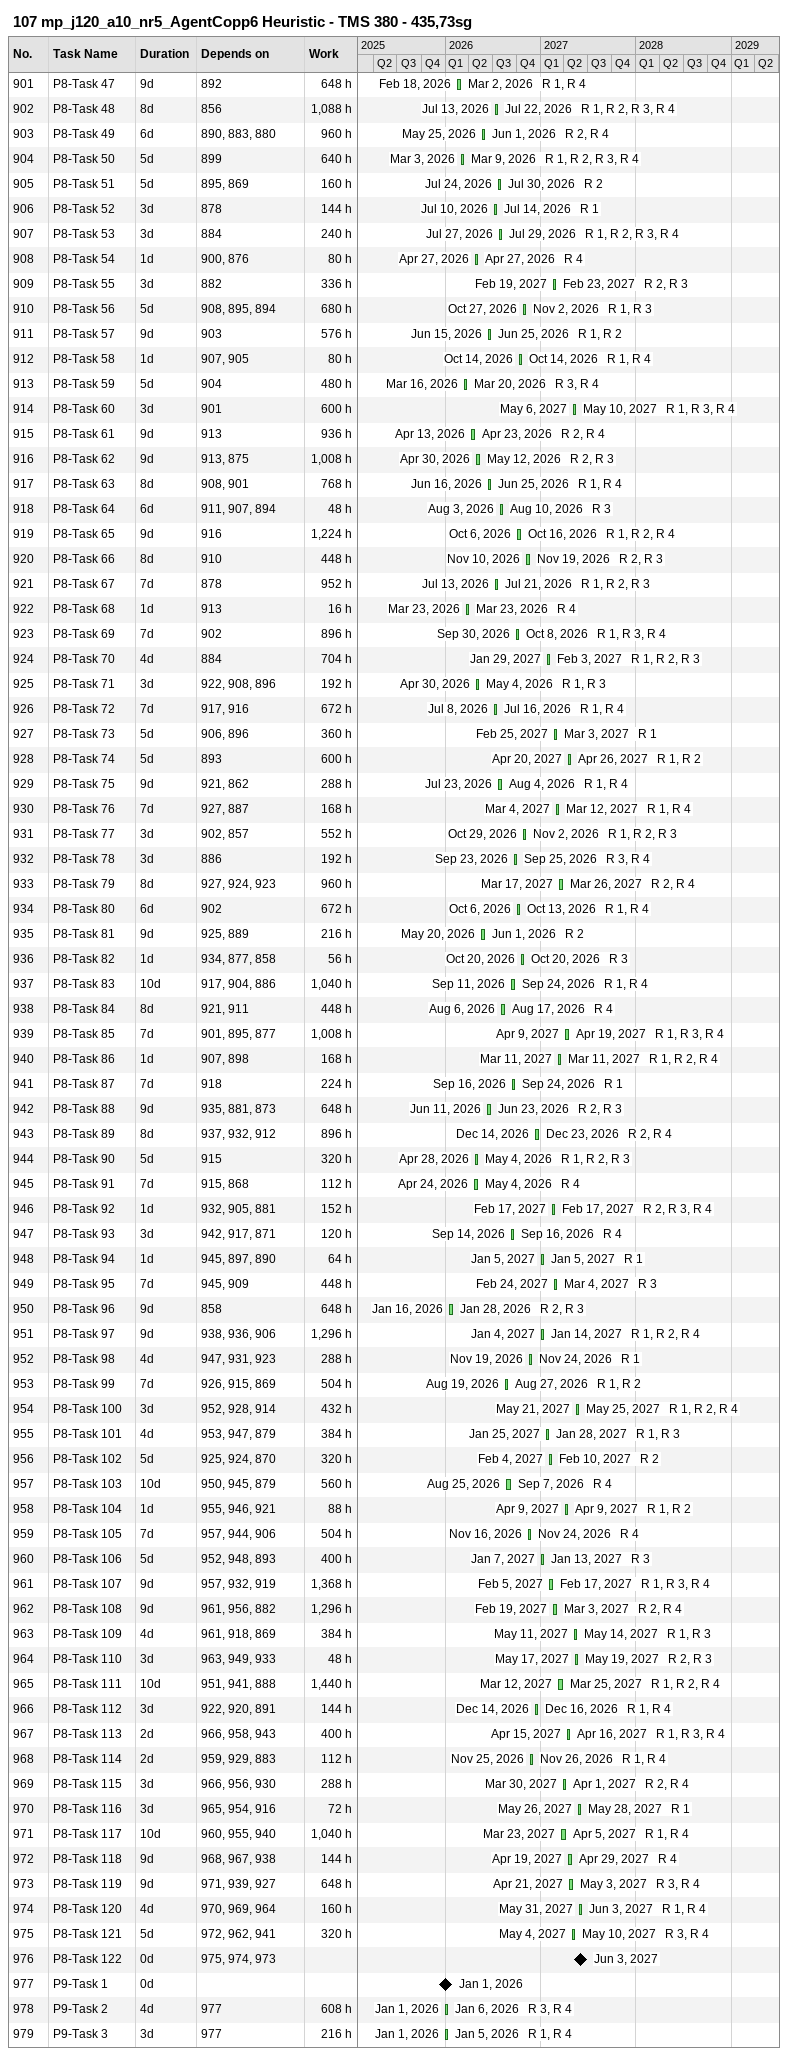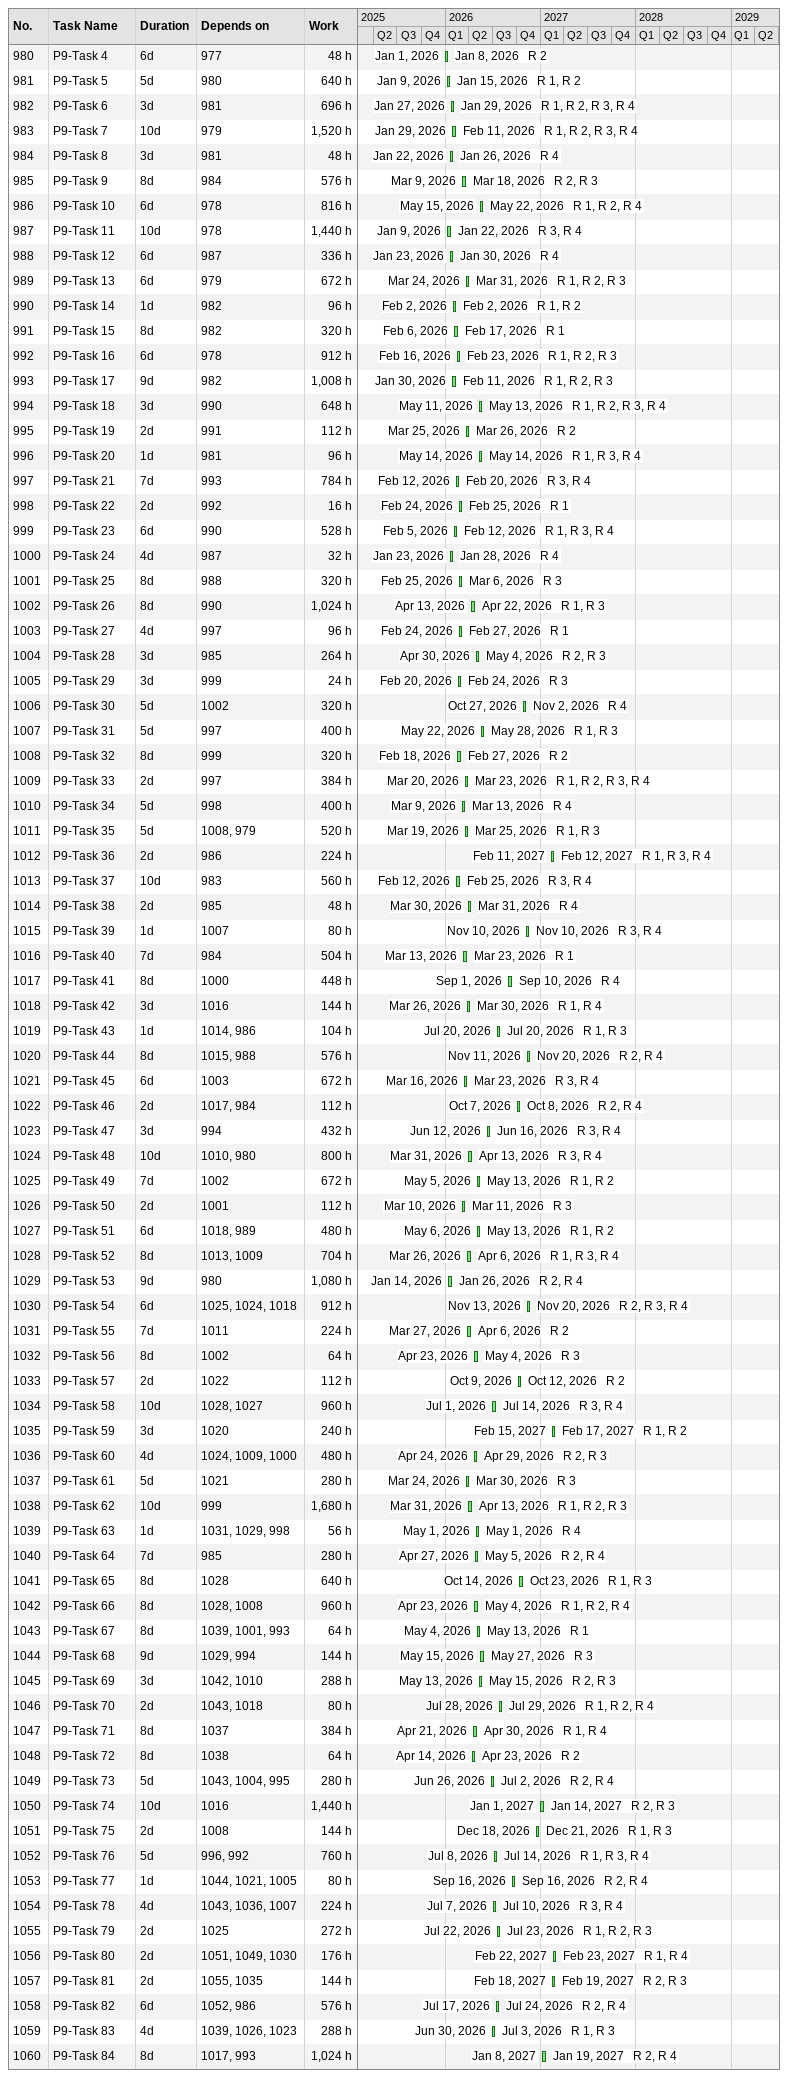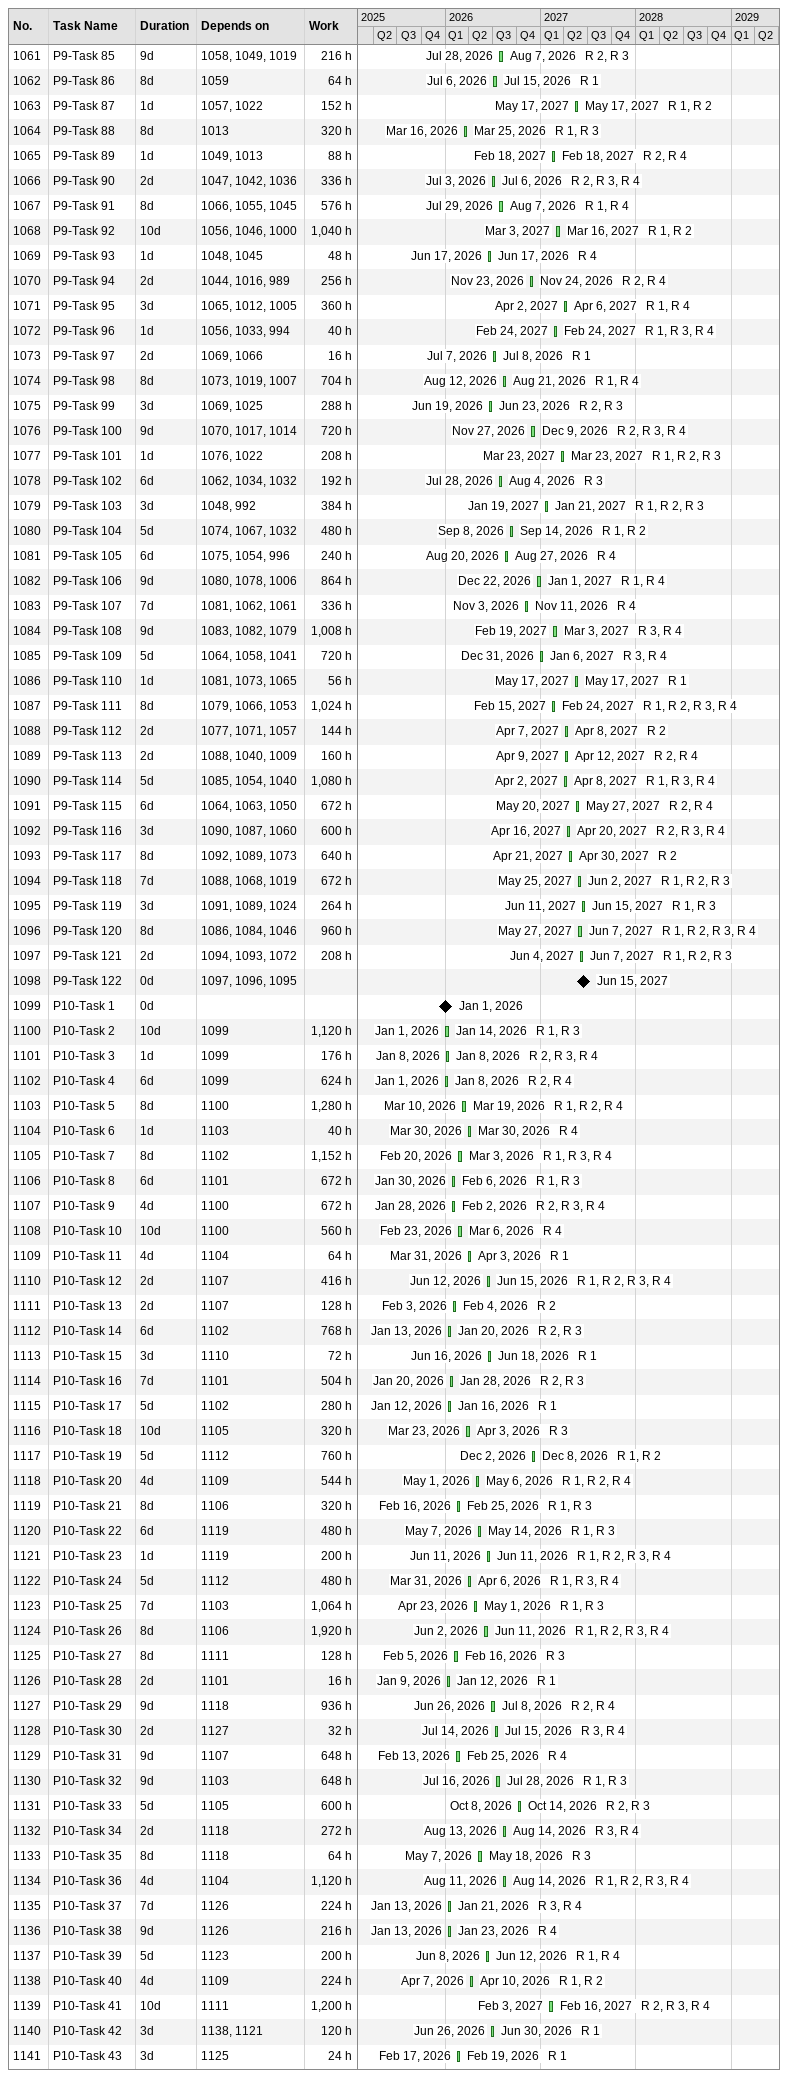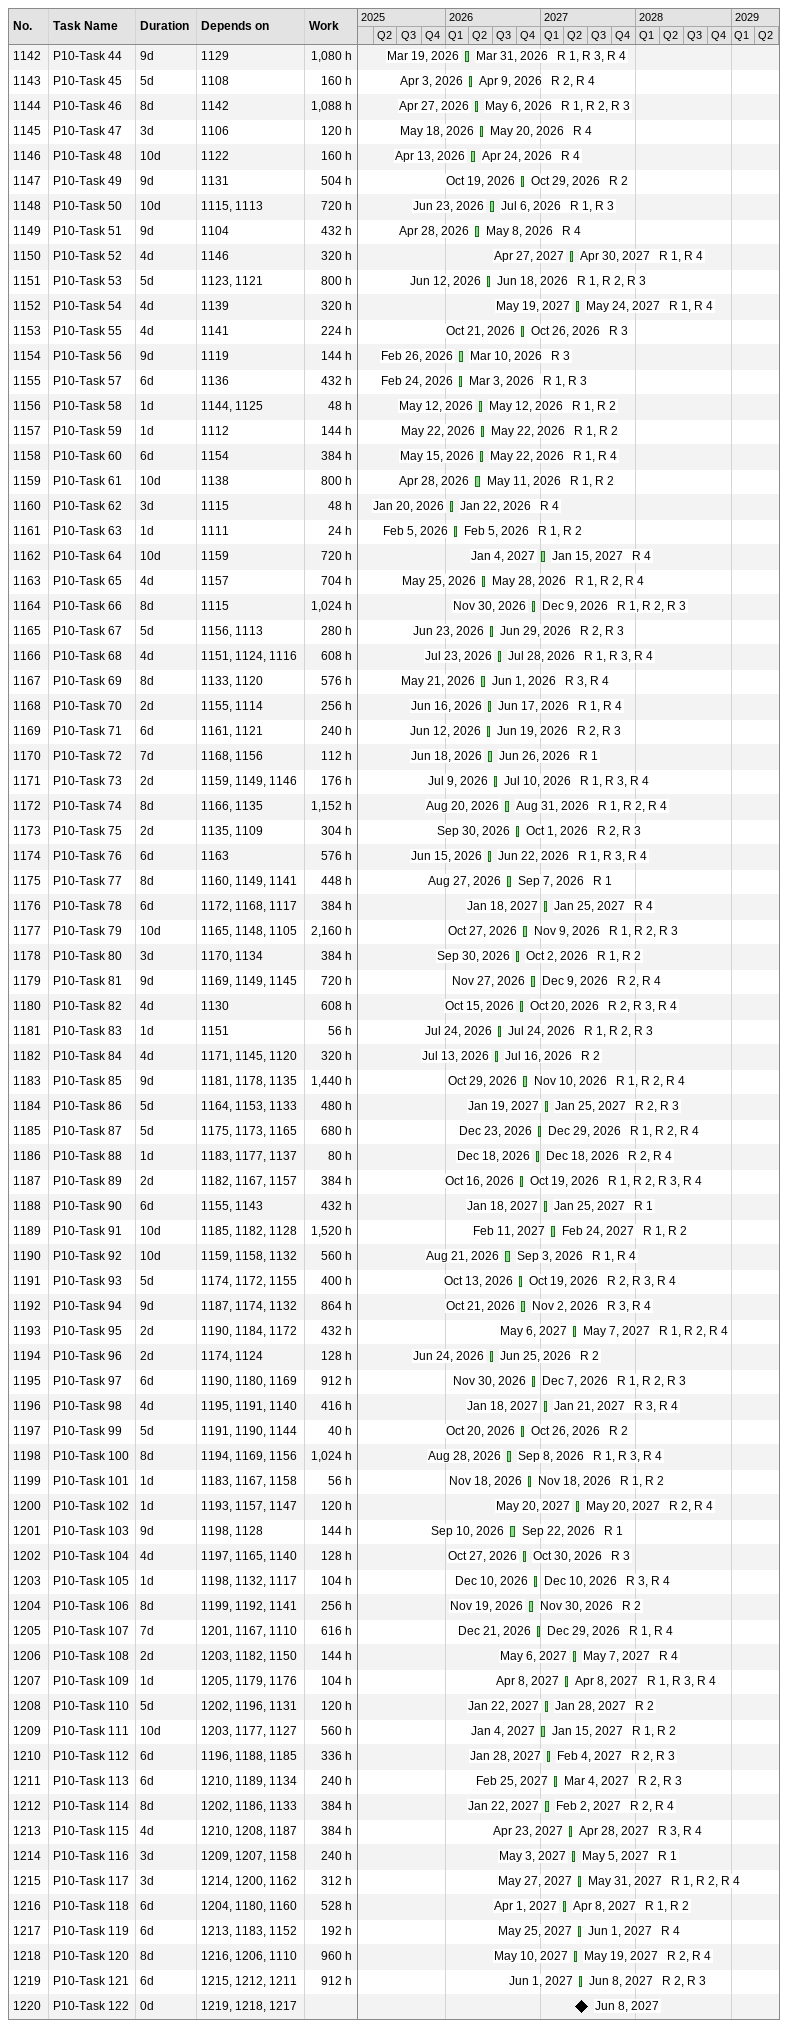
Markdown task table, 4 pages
107 mp_j120_a10_nr5_AgentCopp6 Heuristic - TMS 380 - 435,73sg

| ID | Task | Duration | Start | Finish | Predecessors | Resources | Work (h) |
|---|---|---|---|---|---|---|---|
| 901 | P8-Task 47 | 9d | 2026-02-18 | 2026-03-02 | 892 | R 1, R 4 | 648 |
| 902 | P8-Task 48 | 8d | 2026-07-13 | 2026-07-22 | 856 | R 1, R 2, R 3, R 4 | 1088 |
| 903 | P8-Task 49 | 6d | 2026-05-25 | 2026-06-01 | 890, 883, 880 | R 2, R 4 | 960 |
| 904 | P8-Task 50 | 5d | 2026-03-03 | 2026-03-09 | 899 | R 1, R 2, R 3, R 4 | 640 |
| 905 | P8-Task 51 | 5d | 2026-07-24 | 2026-07-30 | 895, 869 | R 2 | 160 |
| 906 | P8-Task 52 | 3d | 2026-07-10 | 2026-07-14 | 878 | R 1 | 144 |
| 907 | P8-Task 53 | 3d | 2026-07-27 | 2026-07-29 | 884 | R 1, R 2, R 3, R 4 | 240 |
| 908 | P8-Task 54 | 1d | 2026-04-27 | 2026-04-27 | 900, 876 | R 4 | 80 |
| 909 | P8-Task 55 | 3d | 2027-02-19 | 2027-02-23 | 882 | R 2, R 3 | 336 |
| 910 | P8-Task 56 | 5d | 2026-10-27 | 2026-11-02 | 908, 895, 894 | R 1, R 3 | 680 |
| 911 | P8-Task 57 | 9d | 2026-06-15 | 2026-06-25 | 903 | R 1, R 2 | 576 |
| 912 | P8-Task 58 | 1d | 2026-10-14 | 2026-10-14 | 907, 905 | R 1, R 4 | 80 |
| 913 | P8-Task 59 | 5d | 2026-03-16 | 2026-03-20 | 904 | R 3, R 4 | 480 |
| 914 | P8-Task 60 | 3d | 2027-05-06 | 2027-05-10 | 901 | R 1, R 3, R 4 | 600 |
| 915 | P8-Task 61 | 9d | 2026-04-13 | 2026-04-23 | 913 | R 2, R 4 | 936 |
| 916 | P8-Task 62 | 9d | 2026-04-30 | 2026-05-12 | 913, 875 | R 2, R 3 | 1008 |
| 917 | P8-Task 63 | 8d | 2026-06-16 | 2026-06-25 | 908, 901 | R 1, R 4 | 768 |
| 918 | P8-Task 64 | 6d | 2026-08-03 | 2026-08-10 | 911, 907, 894 | R 3 | 48 |
| 919 | P8-Task 65 | 9d | 2026-10-06 | 2026-10-16 | 916 | R 1, R 2, R 4 | 1224 |
| 920 | P8-Task 66 | 8d | 2026-11-10 | 2026-11-19 | 910 | R 2, R 3 | 448 |
| 921 | P8-Task 67 | 7d | 2026-07-13 | 2026-07-21 | 878 | R 1, R 2, R 3 | 952 |
| 922 | P8-Task 68 | 1d | 2026-03-23 | 2026-03-23 | 913 | R 4 | 16 |
| 923 | P8-Task 69 | 7d | 2026-09-30 | 2026-10-08 | 902 | R 1, R 3, R 4 | 896 |
| 924 | P8-Task 70 | 4d | 2027-01-29 | 2027-02-03 | 884 | R 1, R 2, R 3 | 704 |
| 925 | P8-Task 71 | 3d | 2026-04-30 | 2026-05-04 | 922, 908, 896 | R 1, R 3 | 192 |
| 926 | P8-Task 72 | 7d | 2026-07-08 | 2026-07-16 | 917, 916 | R 1, R 4 | 672 |
| 927 | P8-Task 73 | 5d | 2027-02-25 | 2027-03-03 | 906, 896 | R 1 | 360 |
| 928 | P8-Task 74 | 5d | 2027-04-20 | 2027-04-26 | 893 | R 1, R 2 | 600 |
| 929 | P8-Task 75 | 9d | 2026-07-23 | 2026-08-04 | 921, 862 | R 1, R 4 | 288 |
| 930 | P8-Task 76 | 7d | 2027-03-04 | 2027-03-12 | 927, 887 | R 1, R 4 | 168 |
| 931 | P8-Task 77 | 3d | 2026-10-29 | 2026-11-02 | 902, 857 | R 1, R 2, R 3 | 552 |
| 932 | P8-Task 78 | 3d | 2026-09-23 | 2026-09-25 | 886 | R 3, R 4 | 192 |
| 933 | P8-Task 79 | 8d | 2027-03-17 | 2027-03-26 | 927, 924, 923 | R 2, R 4 | 960 |
| 934 | P8-Task 80 | 6d | 2026-10-06 | 2026-10-13 | 902 | R 1, R 4 | 672 |
| 935 | P8-Task 81 | 9d | 2026-05-20 | 2026-06-01 | 925, 889 | R 2 | 216 |
| 936 | P8-Task 82 | 1d | 2026-10-20 | 2026-10-20 | 934, 877, 858 | R 3 | 56 |
| 937 | P8-Task 83 | 10d | 2026-09-11 | 2026-09-24 | 917, 904, 886 | R 1, R 4 | 1040 |
| 938 | P8-Task 84 | 8d | 2026-08-06 | 2026-08-17 | 921, 911 | R 4 | 448 |
| 939 | P8-Task 85 | 7d | 2027-04-09 | 2027-04-19 | 901, 895, 877 | R 1, R 3, R 4 | 1008 |
| 940 | P8-Task 86 | 1d | 2027-03-11 | 2027-03-11 | 907, 898 | R 1, R 2, R 4 | 168 |
| 941 | P8-Task 87 | 7d | 2026-09-16 | 2026-09-24 | 918 | R 1 | 224 |
| 942 | P8-Task 88 | 9d | 2026-06-11 | 2026-06-23 | 935, 881, 873 | R 2, R 3 | 648 |
| 943 | P8-Task 89 | 8d | 2026-12-14 | 2026-12-23 | 937, 932, 912 | R 2, R 4 | 896 |
| 944 | P8-Task 90 | 5d | 2026-04-28 | 2026-05-04 | 915 | R 1, R 2, R 3 | 320 |
| 945 | P8-Task 91 | 7d | 2026-04-24 | 2026-05-04 | 915, 868 | R 4 | 112 |
| 946 | P8-Task 92 | 1d | 2027-02-17 | 2027-02-17 | 932, 905, 881 | R 2, R 3, R 4 | 152 |
| 947 | P8-Task 93 | 3d | 2026-09-14 | 2026-09-16 | 942, 917, 871 | R 4 | 120 |
| 948 | P8-Task 94 | 1d | 2027-01-05 | 2027-01-05 | 945, 897, 890 | R 1 | 64 |
| 949 | P8-Task 95 | 7d | 2027-02-24 | 2027-03-04 | 945, 909 | R 3 | 448 |
| 950 | P8-Task 96 | 9d | 2026-01-16 | 2026-01-28 | 858 | R 2, R 3 | 648 |
| 951 | P8-Task 97 | 9d | 2027-01-04 | 2027-01-14 | 938, 936, 906 | R 1, R 2, R 4 | 1296 |
| 952 | P8-Task 98 | 4d | 2026-11-19 | 2026-11-24 | 947, 931, 923 | R 1 | 288 |
| 953 | P8-Task 99 | 7d | 2026-08-19 | 2026-08-27 | 926, 915, 869 | R 1, R 2 | 504 |
| 954 | P8-Task 100 | 3d | 2027-05-21 | 2027-05-25 | 952, 928, 914 | R 1, R 2, R 4 | 432 |
| 955 | P8-Task 101 | 4d | 2027-01-25 | 2027-01-28 | 953, 947, 879 | R 1, R 3 | 384 |
| 956 | P8-Task 102 | 5d | 2027-02-04 | 2027-02-10 | 925, 924, 870 | R 2 | 320 |
| 957 | P8-Task 103 | 10d | 2026-08-25 | 2026-09-07 | 950, 945, 879 | R 4 | 560 |
| 958 | P8-Task 104 | 1d | 2027-04-09 | 2027-04-09 | 955, 946, 921 | R 1, R 2 | 88 |
| 959 | P8-Task 105 | 7d | 2026-11-16 | 2026-11-24 | 957, 944, 906 | R 4 | 504 |
| 960 | P8-Task 106 | 5d | 2027-01-07 | 2027-01-13 | 952, 948, 893 | R 3 | 400 |
| 961 | P8-Task 107 | 9d | 2027-02-05 | 2027-02-17 | 957, 932, 919 | R 1, R 3, R 4 | 1368 |
| 962 | P8-Task 108 | 9d | 2027-02-19 | 2027-03-03 | 961, 956, 882 | R 2, R 4 | 1296 |
| 963 | P8-Task 109 | 4d | 2027-05-11 | 2027-05-14 | 961, 918, 869 | R 1, R 3 | 384 |
| 964 | P8-Task 110 | 3d | 2027-05-17 | 2027-05-19 | 963, 949, 933 | R 2, R 3 | 48 |
| 965 | P8-Task 111 | 10d | 2027-03-12 | 2027-03-25 | 951, 941, 888 | R 1, R 2, R 4 | 1440 |
| 966 | P8-Task 112 | 3d | 2026-12-14 | 2026-12-16 | 922, 920, 891 | R 1, R 4 | 144 |
| 967 | P8-Task 113 | 2d | 2027-04-15 | 2027-04-16 | 966, 958, 943 | R 1, R 3, R 4 | 400 |
| 968 | P8-Task 114 | 2d | 2026-11-25 | 2026-11-26 | 959, 929, 883 | R 1, R 4 | 112 |
| 969 | P8-Task 115 | 3d | 2027-03-30 | 2027-04-01 | 966, 956, 930 | R 2, R 4 | 288 |
| 970 | P8-Task 116 | 3d | 2027-05-26 | 2027-05-28 | 965, 954, 916 | R 1 | 72 |
| 971 | P8-Task 117 | 10d | 2027-03-23 | 2027-04-05 | 960, 955, 940 | R 1, R 4 | 1040 |
| 972 | P8-Task 118 | 9d | 2027-04-19 | 2027-04-29 | 968, 967, 938 | R 4 | 144 |
| 973 | P8-Task 119 | 9d | 2027-04-21 | 2027-05-03 | 971, 939, 927 | R 3, R 4 | 648 |
| 974 | P8-Task 120 | 4d | 2027-05-31 | 2027-06-03 | 970, 969, 964 | R 1, R 4 | 160 |
| 975 | P8-Task 121 | 5d | 2027-05-04 | 2027-05-10 | 972, 962, 941 | R 3, R 4 | 320 |
| 976 | P8-Task 122 | 0d | 2027-06-03 | 2027-06-03 | 975, 974, 973 |  |  |
| 977 | P9-Task 1 | 0d | 2026-01-01 | 2026-01-01 |  |  |  |
| 978 | P9-Task 2 | 4d | 2026-01-01 | 2026-01-06 | 977 | R 3, R 4 | 608 |
| 979 | P9-Task 3 | 3d | 2026-01-01 | 2026-01-05 | 977 | R 1, R 4 | 216 |
| 980 | P9-Task 4 | 6d | 2026-01-01 | 2026-01-08 | 977 | R 2 | 48 |
| 981 | P9-Task 5 | 5d | 2026-01-09 | 2026-01-15 | 980 | R 1, R 2 | 640 |
| 982 | P9-Task 6 | 3d | 2026-01-27 | 2026-01-29 | 981 | R 1, R 2, R 3, R 4 | 696 |
| 983 | P9-Task 7 | 10d | 2026-01-29 | 2026-02-11 | 979 | R 1, R 2, R 3, R 4 | 1520 |
| 984 | P9-Task 8 | 3d | 2026-01-22 | 2026-01-26 | 981 | R 4 | 48 |
| 985 | P9-Task 9 | 8d | 2026-03-09 | 2026-03-18 | 984 | R 2, R 3 | 576 |
| 986 | P9-Task 10 | 6d | 2026-05-15 | 2026-05-22 | 978 | R 1, R 2, R 4 | 816 |
| 987 | P9-Task 11 | 10d | 2026-01-09 | 2026-01-22 | 978 | R 3, R 4 | 1440 |
| 988 | P9-Task 12 | 6d | 2026-01-23 | 2026-01-30 | 987 | R 4 | 336 |
| 989 | P9-Task 13 | 6d | 2026-03-24 | 2026-03-31 | 979 | R 1, R 2, R 3 | 672 |
| 990 | P9-Task 14 | 1d | 2026-02-02 | 2026-02-02 | 982 | R 1, R 2 | 96 |
| 991 | P9-Task 15 | 8d | 2026-02-06 | 2026-02-17 | 982 | R 1 | 320 |
| 992 | P9-Task 16 | 6d | 2026-02-16 | 2026-02-23 | 978 | R 1, R 2, R 3 | 912 |
| 993 | P9-Task 17 | 9d | 2026-01-30 | 2026-02-11 | 982 | R 1, R 2, R 3 | 1008 |
| 994 | P9-Task 18 | 3d | 2026-05-11 | 2026-05-13 | 990 | R 1, R 2, R 3, R 4 | 648 |
| 995 | P9-Task 19 | 2d | 2026-03-25 | 2026-03-26 | 991 | R 2 | 112 |
| 996 | P9-Task 20 | 1d | 2026-05-14 | 2026-05-14 | 981 | R 1, R 3, R 4 | 96 |
| 997 | P9-Task 21 | 7d | 2026-02-12 | 2026-02-20 | 993 | R 3, R 4 | 784 |
| 998 | P9-Task 22 | 2d | 2026-02-24 | 2026-02-25 | 992 | R 1 | 16 |
| 999 | P9-Task 23 | 6d | 2026-02-05 | 2026-02-12 | 990 | R 1, R 3, R 4 | 528 |
| 1000 | P9-Task 24 | 4d | 2026-01-23 | 2026-01-28 | 987 | R 4 | 32 |
| 1001 | P9-Task 25 | 8d | 2026-02-25 | 2026-03-06 | 988 | R 3 | 320 |
| 1002 | P9-Task 26 | 8d | 2026-04-13 | 2026-04-22 | 990 | R 1, R 3 | 1024 |
| 1003 | P9-Task 27 | 4d | 2026-02-24 | 2026-02-27 | 997 | R 1 | 96 |
| 1004 | P9-Task 28 | 3d | 2026-04-30 | 2026-05-04 | 985 | R 2, R 3 | 264 |
| 1005 | P9-Task 29 | 3d | 2026-02-20 | 2026-02-24 | 999 | R 3 | 24 |
| 1006 | P9-Task 30 | 5d | 2026-10-27 | 2026-11-02 | 1002 | R 4 | 320 |
| 1007 | P9-Task 31 | 5d | 2026-05-22 | 2026-05-28 | 997 | R 1, R 3 | 400 |
| 1008 | P9-Task 32 | 8d | 2026-02-18 | 2026-02-27 | 999 | R 2 | 320 |
| 1009 | P9-Task 33 | 2d | 2026-03-20 | 2026-03-23 | 997 | R 1, R 2, R 3, R 4 | 384 |
| 1010 | P9-Task 34 | 5d | 2026-03-09 | 2026-03-13 | 998 | R 4 | 400 |
| 1011 | P9-Task 35 | 5d | 2026-03-19 | 2026-03-25 | 1008, 979 | R 1, R 3 | 520 |
| 1012 | P9-Task 36 | 2d | 2027-02-11 | 2027-02-12 | 986 | R 1, R 3, R 4 | 224 |
| 1013 | P9-Task 37 | 10d | 2026-02-12 | 2026-02-25 | 983 | R 3, R 4 | 560 |
| 1014 | P9-Task 38 | 2d | 2026-03-30 | 2026-03-31 | 985 | R 4 | 48 |
| 1015 | P9-Task 39 | 1d | 2026-11-10 | 2026-11-10 | 1007 | R 3, R 4 | 80 |
| 1016 | P9-Task 40 | 7d | 2026-03-13 | 2026-03-23 | 984 | R 1 | 504 |
| 1017 | P9-Task 41 | 8d | 2026-09-01 | 2026-09-10 | 1000 | R 4 | 448 |
| 1018 | P9-Task 42 | 3d | 2026-03-26 | 2026-03-30 | 1016 | R 1, R 4 | 144 |
| 1019 | P9-Task 43 | 1d | 2026-07-20 | 2026-07-20 | 1014, 986 | R 1, R 3 | 104 |
| 1020 | P9-Task 44 | 8d | 2026-11-11 | 2026-11-20 | 1015, 988 | R 2, R 4 | 576 |
| 1021 | P9-Task 45 | 6d | 2026-03-16 | 2026-03-23 | 1003 | R 3, R 4 | 672 |
| 1022 | P9-Task 46 | 2d | 2026-10-07 | 2026-10-08 | 1017, 984 | R 2, R 4 | 112 |
| 1023 | P9-Task 47 | 3d | 2026-06-12 | 2026-06-16 | 994 | R 3, R 4 | 432 |
| 1024 | P9-Task 48 | 10d | 2026-03-31 | 2026-04-13 | 1010, 980 | R 3, R 4 | 800 |
| 1025 | P9-Task 49 | 7d | 2026-05-05 | 2026-05-13 | 1002 | R 1, R 2 | 672 |
| 1026 | P9-Task 50 | 2d | 2026-03-10 | 2026-03-11 | 1001 | R 3 | 112 |
| 1027 | P9-Task 51 | 6d | 2026-05-06 | 2026-05-13 | 1018, 989 | R 1, R 2 | 480 |
| 1028 | P9-Task 52 | 8d | 2026-03-26 | 2026-04-06 | 1013, 1009 | R 1, R 3, R 4 | 704 |
| 1029 | P9-Task 53 | 9d | 2026-01-14 | 2026-01-26 | 980 | R 2, R 4 | 1080 |
| 1030 | P9-Task 54 | 6d | 2026-11-13 | 2026-11-20 | 1025, 1024, 1018 | R 2, R 3, R 4 | 912 |
| 1031 | P9-Task 55 | 7d | 2026-03-27 | 2026-04-06 | 1011 | R 2 | 224 |
| 1032 | P9-Task 56 | 8d | 2026-04-23 | 2026-05-04 | 1002 | R 3 | 64 |
| 1033 | P9-Task 57 | 2d | 2026-10-09 | 2026-10-12 | 1022 | R 2 | 112 |
| 1034 | P9-Task 58 | 10d | 2026-07-01 | 2026-07-14 | 1028, 1027 | R 3, R 4 | 960 |
| 1035 | P9-Task 59 | 3d | 2027-02-15 | 2027-02-17 | 1020 | R 1, R 2 | 240 |
| 1036 | P9-Task 60 | 4d | 2026-04-24 | 2026-04-29 | 1024, 1009, 1000 | R 2, R 3 | 480 |
| 1037 | P9-Task 61 | 5d | 2026-03-24 | 2026-03-30 | 1021 | R 3 | 280 |
| 1038 | P9-Task 62 | 10d | 2026-03-31 | 2026-04-13 | 999 | R 1, R 2, R 3 | 1680 |
| 1039 | P9-Task 63 | 1d | 2026-05-01 | 2026-05-01 | 1031, 1029, 998 | R 4 | 56 |
| 1040 | P9-Task 64 | 7d | 2026-04-27 | 2026-05-05 | 985 | R 2, R 4 | 280 |
| 1041 | P9-Task 65 | 8d | 2026-10-14 | 2026-10-23 | 1028 | R 1, R 3 | 640 |
| 1042 | P9-Task 66 | 8d | 2026-04-23 | 2026-05-04 | 1028, 1008 | R 1, R 2, R 4 | 960 |
| 1043 | P9-Task 67 | 8d | 2026-05-04 | 2026-05-13 | 1039, 1001, 993 | R 1 | 64 |
| 1044 | P9-Task 68 | 9d | 2026-05-15 | 2026-05-27 | 1029, 994 | R 3 | 144 |
| 1045 | P9-Task 69 | 3d | 2026-05-13 | 2026-05-15 | 1042, 1010 | R 2, R 3 | 288 |
| 1046 | P9-Task 70 | 2d | 2026-07-28 | 2026-07-29 | 1043, 1018 | R 1, R 2, R 4 | 80 |
| 1047 | P9-Task 71 | 8d | 2026-04-21 | 2026-04-30 | 1037 | R 1, R 4 | 384 |
| 1048 | P9-Task 72 | 8d | 2026-04-14 | 2026-04-23 | 1038 | R 2 | 64 |
| 1049 | P9-Task 73 | 5d | 2026-06-26 | 2026-07-02 | 1043, 1004, 995 | R 2, R 4 | 280 |
| 1050 | P9-Task 74 | 10d | 2027-01-01 | 2027-01-14 | 1016 | R 2, R 3 | 1440 |
| 1051 | P9-Task 75 | 2d | 2026-12-18 | 2026-12-21 | 1008 | R 1, R 3 | 144 |
| 1052 | P9-Task 76 | 5d | 2026-07-08 | 2026-07-14 | 996, 992 | R 1, R 3, R 4 | 760 |
| 1053 | P9-Task 77 | 1d | 2026-09-16 | 2026-09-16 | 1044, 1021, 1005 | R 2, R 4 | 80 |
| 1054 | P9-Task 78 | 4d | 2026-07-07 | 2026-07-10 | 1043, 1036, 1007 | R 3, R 4 | 224 |
| 1055 | P9-Task 79 | 2d | 2026-07-22 | 2026-07-23 | 1025 | R 1, R 2, R 3 | 272 |
| 1056 | P9-Task 80 | 2d | 2027-02-22 | 2027-02-23 | 1051, 1049, 1030 | R 1, R 4 | 176 |
| 1057 | P9-Task 81 | 2d | 2027-02-18 | 2027-02-19 | 1055, 1035 | R 2, R 3 | 144 |
| 1058 | P9-Task 82 | 6d | 2026-07-17 | 2026-07-24 | 1052, 986 | R 2, R 4 | 576 |
| 1059 | P9-Task 83 | 4d | 2026-06-30 | 2026-07-03 | 1039, 1026, 1023 | R 1, R 3 | 288 |
| 1060 | P9-Task 84 | 8d | 2027-01-08 | 2027-01-19 | 1017, 993 | R 2, R 4 | 1024 |
| 1061 | P9-Task 85 | 9d | 2026-07-28 | 2026-08-07 | 1058, 1049, 1019 | R 2, R 3 | 216 |
| 1062 | P9-Task 86 | 8d | 2026-07-06 | 2026-07-15 | 1059 | R 1 | 64 |
| 1063 | P9-Task 87 | 1d | 2027-05-17 | 2027-05-17 | 1057, 1022 | R 1, R 2 | 152 |
| 1064 | P9-Task 88 | 8d | 2026-03-16 | 2026-03-25 | 1013 | R 1, R 3 | 320 |
| 1065 | P9-Task 89 | 1d | 2027-02-18 | 2027-02-18 | 1049, 1013 | R 2, R 4 | 88 |
| 1066 | P9-Task 90 | 2d | 2026-07-03 | 2026-07-06 | 1047, 1042, 1036 | R 2, R 3, R 4 | 336 |
| 1067 | P9-Task 91 | 8d | 2026-07-29 | 2026-08-07 | 1066, 1055, 1045 | R 1, R 4 | 576 |
| 1068 | P9-Task 92 | 10d | 2027-03-03 | 2027-03-16 | 1056, 1046, 1000 | R 1, R 2 | 1040 |
| 1069 | P9-Task 93 | 1d | 2026-06-17 | 2026-06-17 | 1048, 1045 | R 4 | 48 |
| 1070 | P9-Task 94 | 2d | 2026-11-23 | 2026-11-24 | 1044, 1016, 989 | R 2, R 4 | 256 |
| 1071 | P9-Task 95 | 3d | 2027-04-02 | 2027-04-06 | 1065, 1012, 1005 | R 1, R 4 | 360 |
| 1072 | P9-Task 96 | 1d | 2027-02-24 | 2027-02-24 | 1056, 1033, 994 | R 1, R 3, R 4 | 40 |
| 1073 | P9-Task 97 | 2d | 2026-07-07 | 2026-07-08 | 1069, 1066 | R 1 | 16 |
| 1074 | P9-Task 98 | 8d | 2026-08-12 | 2026-08-21 | 1073, 1019, 1007 | R 1, R 4 | 704 |
| 1075 | P9-Task 99 | 3d | 2026-06-19 | 2026-06-23 | 1069, 1025 | R 2, R 3 | 288 |
| 1076 | P9-Task 100 | 9d | 2026-11-27 | 2026-12-09 | 1070, 1017, 1014 | R 2, R 3, R 4 | 720 |
| 1077 | P9-Task 101 | 1d | 2027-03-23 | 2027-03-23 | 1076, 1022 | R 1, R 2, R 3 | 208 |
| 1078 | P9-Task 102 | 6d | 2026-07-28 | 2026-08-04 | 1062, 1034, 1032 | R 3 | 192 |
| 1079 | P9-Task 103 | 3d | 2027-01-19 | 2027-01-21 | 1048, 992 | R 1, R 2, R 3 | 384 |
| 1080 | P9-Task 104 | 5d | 2026-09-08 | 2026-09-14 | 1074, 1067, 1032 | R 1, R 2 | 480 |
| 1081 | P9-Task 105 | 6d | 2026-08-20 | 2026-08-27 | 1075, 1054, 996 | R 4 | 240 |
| 1082 | P9-Task 106 | 9d | 2026-12-22 | 2027-01-01 | 1080, 1078, 1006 | R 1, R 4 | 864 |
| 1083 | P9-Task 107 | 7d | 2026-11-03 | 2026-11-11 | 1081, 1062, 1061 | R 4 | 336 |
| 1084 | P9-Task 108 | 9d | 2027-02-19 | 2027-03-03 | 1083, 1082, 1079 | R 3, R 4 | 1008 |
| 1085 | P9-Task 109 | 5d | 2026-12-31 | 2027-01-06 | 1064, 1058, 1041 | R 3, R 4 | 720 |
| 1086 | P9-Task 110 | 1d | 2027-05-17 | 2027-05-17 | 1081, 1073, 1065 | R 1 | 56 |
| 1087 | P9-Task 111 | 8d | 2027-02-15 | 2027-02-24 | 1079, 1066, 1053 | R 1, R 2, R 3, R 4 | 1024 |
| 1088 | P9-Task 112 | 2d | 2027-04-07 | 2027-04-08 | 1077, 1071, 1057 | R 2 | 144 |
| 1089 | P9-Task 113 | 2d | 2027-04-09 | 2027-04-12 | 1088, 1040, 1009 | R 2, R 4 | 160 |
| 1090 | P9-Task 114 | 5d | 2027-04-02 | 2027-04-08 | 1085, 1054, 1040 | R 1, R 3, R 4 | 1080 |
| 1091 | P9-Task 115 | 6d | 2027-05-20 | 2027-05-27 | 1064, 1063, 1050 | R 2, R 4 | 672 |
| 1092 | P9-Task 116 | 3d | 2027-04-16 | 2027-04-20 | 1090, 1087, 1060 | R 2, R 3, R 4 | 600 |
| 1093 | P9-Task 117 | 8d | 2027-04-21 | 2027-04-30 | 1092, 1089, 1073 | R 2 | 640 |
| 1094 | P9-Task 118 | 7d | 2027-05-25 | 2027-06-02 | 1088, 1068, 1019 | R 1, R 2, R 3 | 672 |
| 1095 | P9-Task 119 | 3d | 2027-06-11 | 2027-06-15 | 1091, 1089, 1024 | R 1, R 3 | 264 |
| 1096 | P9-Task 120 | 8d | 2027-05-27 | 2027-06-07 | 1086, 1084, 1046 | R 1, R 2, R 3, R 4 | 960 |
| 1097 | P9-Task 121 | 2d | 2027-06-04 | 2027-06-07 | 1094, 1093, 1072 | R 1, R 2, R 3 | 208 |
| 1098 | P9-Task 122 | 0d | 2027-06-15 | 2027-06-15 | 1097, 1096, 1095 |  |  |
| 1099 | P10-Task 1 | 0d | 2026-01-01 | 2026-01-01 |  |  |  |
| 1100 | P10-Task 2 | 10d | 2026-01-01 | 2026-01-14 | 1099 | R 1, R 3 | 1120 |
| 1101 | P10-Task 3 | 1d | 2026-01-08 | 2026-01-08 | 1099 | R 2, R 3, R 4 | 176 |
| 1102 | P10-Task 4 | 6d | 2026-01-01 | 2026-01-08 | 1099 | R 2, R 4 | 624 |
| 1103 | P10-Task 5 | 8d | 2026-03-10 | 2026-03-19 | 1100 | R 1, R 2, R 4 | 1280 |
| 1104 | P10-Task 6 | 1d | 2026-03-30 | 2026-03-30 | 1103 | R 4 | 40 |
| 1105 | P10-Task 7 | 8d | 2026-02-20 | 2026-03-03 | 1102 | R 1, R 3, R 4 | 1152 |
| 1106 | P10-Task 8 | 6d | 2026-01-30 | 2026-02-06 | 1101 | R 1, R 3 | 672 |
| 1107 | P10-Task 9 | 4d | 2026-01-28 | 2026-02-02 | 1100 | R 2, R 3, R 4 | 672 |
| 1108 | P10-Task 10 | 10d | 2026-02-23 | 2026-03-06 | 1100 | R 4 | 560 |
| 1109 | P10-Task 11 | 4d | 2026-03-31 | 2026-04-03 | 1104 | R 1 | 64 |
| 1110 | P10-Task 12 | 2d | 2026-06-12 | 2026-06-15 | 1107 | R 1, R 2, R 3, R 4 | 416 |
| 1111 | P10-Task 13 | 2d | 2026-02-03 | 2026-02-04 | 1107 | R 2 | 128 |
| 1112 | P10-Task 14 | 6d | 2026-01-13 | 2026-01-20 | 1102 | R 2, R 3 | 768 |
| 1113 | P10-Task 15 | 3d | 2026-06-16 | 2026-06-18 | 1110 | R 1 | 72 |
| 1114 | P10-Task 16 | 7d | 2026-01-20 | 2026-01-28 | 1101 | R 2, R 3 | 504 |
| 1115 | P10-Task 17 | 5d | 2026-01-12 | 2026-01-16 | 1102 | R 1 | 280 |
| 1116 | P10-Task 18 | 10d | 2026-03-23 | 2026-04-03 | 1105 | R 3 | 320 |
| 1117 | P10-Task 19 | 5d | 2026-12-02 | 2026-12-08 | 1112 | R 1, R 2 | 760 |
| 1118 | P10-Task 20 | 4d | 2026-05-01 | 2026-05-06 | 1109 | R 1, R 2, R 4 | 544 |
| 1119 | P10-Task 21 | 8d | 2026-02-16 | 2026-02-25 | 1106 | R 1, R 3 | 320 |
| 1120 | P10-Task 22 | 6d | 2026-05-07 | 2026-05-14 | 1119 | R 1, R 3 | 480 |
| 1121 | P10-Task 23 | 1d | 2026-06-11 | 2026-06-11 | 1119 | R 1, R 2, R 3, R 4 | 200 |
| 1122 | P10-Task 24 | 5d | 2026-03-31 | 2026-04-06 | 1112 | R 1, R 3, R 4 | 480 |
| 1123 | P10-Task 25 | 7d | 2026-04-23 | 2026-05-01 | 1103 | R 1, R 3 | 1064 |
| 1124 | P10-Task 26 | 8d | 2026-06-02 | 2026-06-11 | 1106 | R 1, R 2, R 3, R 4 | 1920 |
| 1125 | P10-Task 27 | 8d | 2026-02-05 | 2026-02-16 | 1111 | R 3 | 128 |
| 1126 | P10-Task 28 | 2d | 2026-01-09 | 2026-01-12 | 1101 | R 1 | 16 |
| 1127 | P10-Task 29 | 9d | 2026-06-26 | 2026-07-08 | 1118 | R 2, R 4 | 936 |
| 1128 | P10-Task 30 | 2d | 2026-07-14 | 2026-07-15 | 1127 | R 3, R 4 | 32 |
| 1129 | P10-Task 31 | 9d | 2026-02-13 | 2026-02-25 | 1107 | R 4 | 648 |
| 1130 | P10-Task 32 | 9d | 2026-07-16 | 2026-07-28 | 1103 | R 1, R 3 | 648 |
| 1131 | P10-Task 33 | 5d | 2026-10-08 | 2026-10-14 | 1105 | R 2, R 3 | 600 |
| 1132 | P10-Task 34 | 2d | 2026-08-13 | 2026-08-14 | 1118 | R 3, R 4 | 272 |
| 1133 | P10-Task 35 | 8d | 2026-05-07 | 2026-05-18 | 1118 | R 3 | 64 |
| 1134 | P10-Task 36 | 4d | 2026-08-11 | 2026-08-14 | 1104 | R 1, R 2, R 3, R 4 | 1120 |
| 1135 | P10-Task 37 | 7d | 2026-01-13 | 2026-01-21 | 1126 | R 3, R 4 | 224 |
| 1136 | P10-Task 38 | 9d | 2026-01-13 | 2026-01-23 | 1126 | R 4 | 216 |
| 1137 | P10-Task 39 | 5d | 2026-06-08 | 2026-06-12 | 1123 | R 1, R 4 | 200 |
| 1138 | P10-Task 40 | 4d | 2026-04-07 | 2026-04-10 | 1109 | R 1, R 2 | 224 |
| 1139 | P10-Task 41 | 10d | 2027-02-03 | 2027-02-16 | 1111 | R 2, R 3, R 4 | 1200 |
| 1140 | P10-Task 42 | 3d | 2026-06-26 | 2026-06-30 | 1138, 1121 | R 1 | 120 |
| 1141 | P10-Task 43 | 3d | 2026-02-17 | 2026-02-19 | 1125 | R 1 | 24 |
| 1142 | P10-Task 44 | 9d | 2026-03-19 | 2026-03-31 | 1129 | R 1, R 3, R 4 | 1080 |
| 1143 | P10-Task 45 | 5d | 2026-04-03 | 2026-04-09 | 1108 | R 2, R 4 | 160 |
| 1144 | P10-Task 46 | 8d | 2026-04-27 | 2026-05-06 | 1142 | R 1, R 2, R 3 | 1088 |
| 1145 | P10-Task 47 | 3d | 2026-05-18 | 2026-05-20 | 1106 | R 4 | 120 |
| 1146 | P10-Task 48 | 10d | 2026-04-13 | 2026-04-24 | 1122 | R 4 | 160 |
| 1147 | P10-Task 49 | 9d | 2026-10-19 | 2026-10-29 | 1131 | R 2 | 504 |
| 1148 | P10-Task 50 | 10d | 2026-06-23 | 2026-07-06 | 1115, 1113 | R 1, R 3 | 720 |
| 1149 | P10-Task 51 | 9d | 2026-04-28 | 2026-05-08 | 1104 | R 4 | 432 |
| 1150 | P10-Task 52 | 4d | 2027-04-27 | 2027-04-30 | 1146 | R 1, R 4 | 320 |
| 1151 | P10-Task 53 | 5d | 2026-06-12 | 2026-06-18 | 1123, 1121 | R 1, R 2, R 3 | 800 |
| 1152 | P10-Task 54 | 4d | 2027-05-19 | 2027-05-24 | 1139 | R 1, R 4 | 320 |
| 1153 | P10-Task 55 | 4d | 2026-10-21 | 2026-10-26 | 1141 | R 3 | 224 |
| 1154 | P10-Task 56 | 9d | 2026-02-26 | 2026-03-10 | 1119 | R 3 | 144 |
| 1155 | P10-Task 57 | 6d | 2026-02-24 | 2026-03-03 | 1136 | R 1, R 3 | 432 |
| 1156 | P10-Task 58 | 1d | 2026-05-12 | 2026-05-12 | 1144, 1125 | R 1, R 2 | 48 |
| 1157 | P10-Task 59 | 1d | 2026-05-22 | 2026-05-22 | 1112 | R 1, R 2 | 144 |
| 1158 | P10-Task 60 | 6d | 2026-05-15 | 2026-05-22 | 1154 | R 1, R 4 | 384 |
| 1159 | P10-Task 61 | 10d | 2026-04-28 | 2026-05-11 | 1138 | R 1, R 2 | 800 |
| 1160 | P10-Task 62 | 3d | 2026-01-20 | 2026-01-22 | 1115 | R 4 | 48 |
| 1161 | P10-Task 63 | 1d | 2026-02-05 | 2026-02-05 | 1111 | R 1, R 2 | 24 |
| 1162 | P10-Task 64 | 10d | 2027-01-04 | 2027-01-15 | 1159 | R 4 | 720 |
| 1163 | P10-Task 65 | 4d | 2026-05-25 | 2026-05-28 | 1157 | R 1, R 2, R 4 | 704 |
| 1164 | P10-Task 66 | 8d | 2026-11-30 | 2026-12-09 | 1115 | R 1, R 2, R 3 | 1024 |
| 1165 | P10-Task 67 | 5d | 2026-06-23 | 2026-06-29 | 1156, 1113 | R 2, R 3 | 280 |
| 1166 | P10-Task 68 | 4d | 2026-07-23 | 2026-07-28 | 1151, 1124, 1116 | R 1, R 3, R 4 | 608 |
| 1167 | P10-Task 69 | 8d | 2026-05-21 | 2026-06-01 | 1133, 1120 | R 3, R 4 | 576 |
| 1168 | P10-Task 70 | 2d | 2026-06-16 | 2026-06-17 | 1155, 1114 | R 1, R 4 | 256 |
| 1169 | P10-Task 71 | 6d | 2026-06-12 | 2026-06-19 | 1161, 1121 | R 2, R 3 | 240 |
| 1170 | P10-Task 72 | 7d | 2026-06-18 | 2026-06-26 | 1168, 1156 | R 1 | 112 |
| 1171 | P10-Task 73 | 2d | 2026-07-09 | 2026-07-10 | 1159, 1149, 1146 | R 1, R 3, R 4 | 176 |
| 1172 | P10-Task 74 | 8d | 2026-08-20 | 2026-08-31 | 1166, 1135 | R 1, R 2, R 4 | 1152 |
| 1173 | P10-Task 75 | 2d | 2026-09-30 | 2026-10-01 | 1135, 1109 | R 2, R 3 | 304 |
| 1174 | P10-Task 76 | 6d | 2026-06-15 | 2026-06-22 | 1163 | R 1, R 3, R 4 | 576 |
| 1175 | P10-Task 77 | 8d | 2026-08-27 | 2026-09-07 | 1160, 1149, 1141 | R 1 | 448 |
| 1176 | P10-Task 78 | 6d | 2027-01-18 | 2027-01-25 | 1172, 1168, 1117 | R 4 | 384 |
| 1177 | P10-Task 79 | 10d | 2026-10-27 | 2026-11-09 | 1165, 1148, 1105 | R 1, R 2, R 3 | 2160 |
| 1178 | P10-Task 80 | 3d | 2026-09-30 | 2026-10-02 | 1170, 1134 | R 1, R 2 | 384 |
| 1179 | P10-Task 81 | 9d | 2026-11-27 | 2026-12-09 | 1169, 1149, 1145 | R 2, R 4 | 720 |
| 1180 | P10-Task 82 | 4d | 2026-10-15 | 2026-10-20 | 1130 | R 2, R 3, R 4 | 608 |
| 1181 | P10-Task 83 | 1d | 2026-07-24 | 2026-07-24 | 1151 | R 1, R 2, R 3 | 56 |
| 1182 | P10-Task 84 | 4d | 2026-07-13 | 2026-07-16 | 1171, 1145, 1120 | R 2 | 320 |
| 1183 | P10-Task 85 | 9d | 2026-10-29 | 2026-11-10 | 1181, 1178, 1135 | R 1, R 2, R 4 | 1440 |
| 1184 | P10-Task 86 | 5d | 2027-01-19 | 2027-01-25 | 1164, 1153, 1133 | R 2, R 3 | 480 |
| 1185 | P10-Task 87 | 5d | 2026-12-23 | 2026-12-29 | 1175, 1173, 1165 | R 1, R 2, R 4 | 680 |
| 1186 | P10-Task 88 | 1d | 2026-12-18 | 2026-12-18 | 1183, 1177, 1137 | R 2, R 4 | 80 |
| 1187 | P10-Task 89 | 2d | 2026-10-16 | 2026-10-19 | 1182, 1167, 1157 | R 1, R 2, R 3, R 4 | 384 |
| 1188 | P10-Task 90 | 6d | 2027-01-18 | 2027-01-25 | 1155, 1143 | R 1 | 432 |
| 1189 | P10-Task 91 | 10d | 2027-02-11 | 2027-02-24 | 1185, 1182, 1128 | R 1, R 2 | 1520 |
| 1190 | P10-Task 92 | 10d | 2026-08-21 | 2026-09-03 | 1159, 1158, 1132 | R 1, R 4 | 560 |
| 1191 | P10-Task 93 | 5d | 2026-10-13 | 2026-10-19 | 1174, 1172, 1155 | R 2, R 3, R 4 | 400 |
| 1192 | P10-Task 94 | 9d | 2026-10-21 | 2026-11-02 | 1187, 1174, 1132 | R 3, R 4 | 864 |
| 1193 | P10-Task 95 | 2d | 2027-05-06 | 2027-05-07 | 1190, 1184, 1172 | R 1, R 2, R 4 | 432 |
| 1194 | P10-Task 96 | 2d | 2026-06-24 | 2026-06-25 | 1174, 1124 | R 2 | 128 |
| 1195 | P10-Task 97 | 6d | 2026-11-30 | 2026-12-07 | 1190, 1180, 1169 | R 1, R 2, R 3 | 912 |
| 1196 | P10-Task 98 | 4d | 2027-01-18 | 2027-01-21 | 1195, 1191, 1140 | R 3, R 4 | 416 |
| 1197 | P10-Task 99 | 5d | 2026-10-20 | 2026-10-26 | 1191, 1190, 1144 | R 2 | 40 |
| 1198 | P10-Task 100 | 8d | 2026-08-28 | 2026-09-08 | 1194, 1169, 1156 | R 1, R 3, R 4 | 1024 |
| 1199 | P10-Task 101 | 1d | 2026-11-18 | 2026-11-18 | 1183, 1167, 1158 | R 1, R 2 | 56 |
| 1200 | P10-Task 102 | 1d | 2027-05-20 | 2027-05-20 | 1193, 1157, 1147 | R 2, R 4 | 120 |
| 1201 | P10-Task 103 | 9d | 2026-09-10 | 2026-09-22 | 1198, 1128 | R 1 | 144 |
| 1202 | P10-Task 104 | 4d | 2026-10-27 | 2026-10-30 | 1197, 1165, 1140 | R 3 | 128 |
| 1203 | P10-Task 105 | 1d | 2026-12-10 | 2026-12-10 | 1198, 1132, 1117 | R 3, R 4 | 104 |
| 1204 | P10-Task 106 | 8d | 2026-11-19 | 2026-11-30 | 1199, 1192, 1141 | R 2 | 256 |
| 1205 | P10-Task 107 | 7d | 2026-12-21 | 2026-12-29 | 1201, 1167, 1110 | R 1, R 4 | 616 |
| 1206 | P10-Task 108 | 2d | 2027-05-06 | 2027-05-07 | 1203, 1182, 1150 | R 4 | 144 |
| 1207 | P10-Task 109 | 1d | 2027-04-08 | 2027-04-08 | 1205, 1179, 1176 | R 1, R 3, R 4 | 104 |
| 1208 | P10-Task 110 | 5d | 2027-01-22 | 2027-01-28 | 1202, 1196, 1131 | R 2 | 120 |
| 1209 | P10-Task 111 | 10d | 2027-01-04 | 2027-01-15 | 1203, 1177, 1127 | R 1, R 2 | 560 |
| 1210 | P10-Task 112 | 6d | 2027-01-28 | 2027-02-04 | 1196, 1188, 1185 | R 2, R 3 | 336 |
| 1211 | P10-Task 113 | 6d | 2027-02-25 | 2027-03-04 | 1210, 1189, 1134 | R 2, R 3 | 240 |
| 1212 | P10-Task 114 | 8d | 2027-01-22 | 2027-02-02 | 1202, 1186, 1133 | R 2, R 4 | 384 |
| 1213 | P10-Task 115 | 4d | 2027-04-23 | 2027-04-28 | 1210, 1208, 1187 | R 3, R 4 | 384 |
| 1214 | P10-Task 116 | 3d | 2027-05-03 | 2027-05-05 | 1209, 1207, 1158 | R 1 | 240 |
| 1215 | P10-Task 117 | 3d | 2027-05-27 | 2027-05-31 | 1214, 1200, 1162 | R 1, R 2, R 4 | 312 |
| 1216 | P10-Task 118 | 6d | 2027-04-01 | 2027-04-08 | 1204, 1180, 1160 | R 1, R 2 | 528 |
| 1217 | P10-Task 119 | 6d | 2027-05-25 | 2027-06-01 | 1213, 1183, 1152 | R 4 | 192 |
| 1218 | P10-Task 120 | 8d | 2027-05-10 | 2027-05-19 | 1216, 1206, 1110 | R 2, R 4 | 960 |
| 1219 | P10-Task 121 | 6d | 2027-06-01 | 2027-06-08 | 1215, 1212, 1211 | R 2, R 3 | 912 |
| 1220 | P10-Task 122 | 0d | 2027-06-08 | 2027-06-08 | 1219, 1218, 1217 |  |  |
